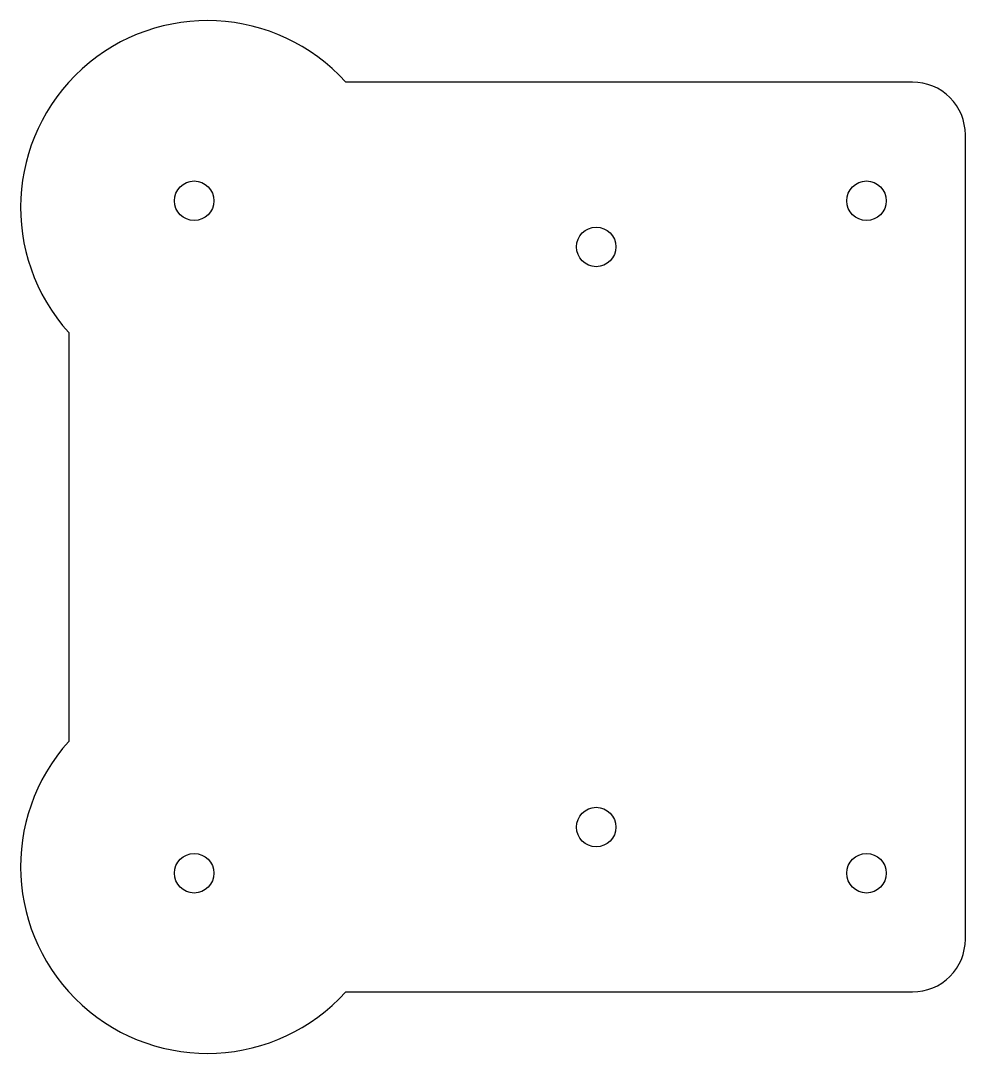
# Model space of a CAD drawing. Header units: millimetres. Extents: x -103.7 to -32, y -39.2 to 39.2.
import ezdxf

# ---------------------------------------------------------------- set-up
doc = ezdxf.new("R2010")
doc.units = ezdxf.units.MM

msp = doc.modelspace()

# ---------------------------------------------------------------- linework, layer by layer
msp.add_lwpolyline([(-36, -34.5, 0.414214), (-32, -30.5), (-32, 30.5, 0.414214), (-36, 34.5), (-79, 34.5, 1), (-100, 15.5), (-100, -15.5, 1), (-79, -34.5)], format="xyb", close=True)
for centre in [(-90.5, 25.5), (-39.5, 25.5), (-60, 22), (-60, -22), (-90.5, -25.5), (-39.5, -25.5)]:
    msp.add_circle(centre, 1.5)

doc.saveas('drawing.dxf')
